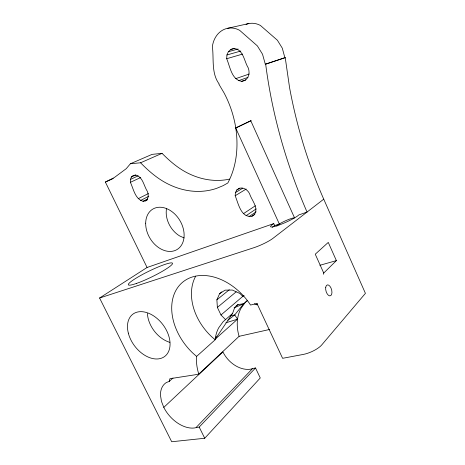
<?xml version="1.0" encoding="UTF-8"?>
<svg xmlns="http://www.w3.org/2000/svg" width="465" height="465" viewBox="0 0 465 465"><rect width="100%" height="100%" fill="white"/><g stroke="black" fill="none" stroke-linecap="round" stroke-linejoin="round"><path stroke-width="0.7" d="M272.385 227.309A15.979 2.319 -24.3 0 1 274.112 225.973L274.681 225.612L273.769 223.601L147.068 267.48L105.375 182.048L114.262 177.578L126.253 168.667L130.403 163.75L140.575 162.785C148.899 171.283 158.024 179.194 168.818 184.39A90.32 71.128 71 0 0 182.39 189.394A90.582 71.343 71 0 0 216.719 188.319L223.154 185.64L227.827 182.983C236.807 166.267 238.545 146.498 235.772 127.951A86.943 66.693 68.2 0 0 224.002 92.802L218.916 84.212L219.16 83.996C211.151 73.185 213.999 59.014 212.371 46.512A24.261 20.041 78.9 0 1 239.626 30.306L257.36 45.884L262.527 54.219L265.3 64.211L284.871 57.707L282.296 48.168L277.384 40.234L260.388 25.43A23.145 19.501 80.9 0 0 246.055 24.349M130.392 182.327L130.398 179.432L131.357 177.031L133.118 175.503L135.431 175.078C142.9 176.555 143.784 185.895 147.289 191.255C148.405 193.876 148.736 196.962 147.161 199.473L145.359 200.932L143.04 201.281C135.03 199.02 133.507 188.918 130.392 182.327L140.761 177.479M247.357 300.559L243.73 303.715L237.993 304.61L234.749 307.406L232.581 313.433L223.095 321.751L218.655 327.872A50.354 36.479 45.6 0 0 215.231 339.148L215.196 339.746L196.608 356.399L196.445 360.055A52.481 36.828 46.2 0 0 198.596 373.523L198.788 374.087L194.823 374.831L169.911 378.696L169.214 381.422L166.406 382.492A27.569 17.85 48.6 0 0 160.501 395.43L161.448 401.318L163.802 407.387A27.569 17.85 48.6 0 0 194.312 427.992L199.2 427.068L255.518 367.978L260.261 377.975L204.722 438.257L171.701 441.75L99.58 298.019L147.068 267.48M226.688 58.718L226.937 54.963L228.391 51.702L230.838 49.435L233.912 48.517C243.422 49.151 244.142 61.339 248.147 67.71C250.001 72.133 249.118 77.922 244.782 80.544L241.701 81.346C231.529 79.753 230.082 66.6 226.688 58.718L242.643 54.068M235.18 195.748L235.43 192.591L236.795 189.993L239.086 188.348C243.387 186.913 247.729 189.871 249.571 193.69C251.501 200.206 259.191 207.803 254.25 214.708L251.92 216.26C240.911 218.033 238.313 203.298 235.18 195.748L246.177 189.052M323.605 274.28L323.733 273.048L315.258 254.204L328.267 242.405L336.381 260.615L323.733 273.048M230.553 315.95L234.738 314.898L237.551 319.182L215.231 339.148L216.312 336.573M225.519 319.589L220.98 314.979L217.376 307.423L216.876 299.832L219.614 293.665L221.875 291.851M215.231 339.148L232.581 313.433M245.078 302.715L241.062 308.231A47.825 35.945 44.8 0 0 238.923 335.8L239.091 336.323L198.788 374.087M196.166 427.434L252.646 368.501L255.518 367.978M163.802 407.387L222.938 351.912A24.29 17.536 47.2 0 0 250.885 369.129L252.646 368.501M254.396 303.854L256.32 304.732L257.383 303.773M169.214 381.422L172.992 378.028M245.479 302.244L247.415 300.518M220.98 314.979L243.991 295.356M217.376 307.423L236.185 291.828M216.876 299.832L229.28 289.765M227.885 320.28L234.738 314.898L243.73 303.715L234.087 307.882M284.871 57.707L285.231 57.666L289.579 87.693A2220.398 1041.402 -25.3 0 0 323.739 199.177L272.996 238.318A15.02 2.366 -24.6 0 1 253.919 247.694L99.58 298.019M251.92 216.26L254.867 214.255M249.048 216.603L256.145 211.796M246.078 215.69L256.18 208.913M243.451 213.668L255.39 205.763M219.614 293.665L225.124 290.148L232.366 290.055L239.899 293.473L242.532 296.112L243.904 295.74M273.769 223.601L273.193 223.961A15.984 2.267 -24.3 0 0 277.059 225.746A15.984 2.267 -24.3 0 0 297.449 216.056L298.89 214.9L307.051 212.075C286.55 164.97 272.211 115.157 265.672 64.17L285.231 57.666M236.185 305.708L237.993 304.61M235.43 192.591L242.771 188.174M236.795 189.993L239.859 188.168M143.04 201.281L147.469 199.008M145.359 200.932L147.254 199.956M140.552 200.485L148.806 196.277M138.274 198.665L148.463 193.527M251.077 120.679L235.772 127.951L250.902 120.708M130.398 179.432L138.192 175.834M131.357 177.031L135.908 174.95M105.375 182.048L113.309 178.508M140.575 162.785L162.064 153.345C170.126 161.5 178.984 169.057 189.447 173.939A86.385 69.709 72.1 0 0 202.664 178.636A86.635 69.919 72.2 0 0 229.681 179.095M130.403 163.75L152.072 154.374L162.064 153.345M241.701 81.346L245.723 79.922M238.504 80.689L247.932 77.393M235.668 78.678L249.211 74.034M274.681 225.612L279.517 223.892A10.038 1.459 -24.3 0 1 293.863 217.864M225.938 322.786L237.551 319.182M226.937 54.963L240.835 51.028M319.874 265.288L336.381 260.615M228.391 51.702L238.121 49.011M230.838 49.435L234.308 48.488M227.711 28.284L248.851 23.546M239.091 336.323L269.508 329.487M265.3 64.211L265.672 64.17M256.32 304.732L257.715 304.732M184.099 237.923L179.734 235.993A22.646 17.193 59.3 0 1 166.528 208.599M215.196 339.746L211.935 336.968A50.453 37.653 49.8 0 1 195.684 276.204M196.608 356.399L193.242 353.481A52.592 38.049 50.1 0 1 182.001 282.761A52.592 38.049 50.1 0 1 249.612 303.622L250.53 305.069L256.936 303.413L282.604 358.312L303.285 354.423A14.671 4.795 -23.9 0 0 321.751 344.908L365.42 293.351L323.739 199.177M199.2 427.068L204.722 438.257M235.802 128.235L279.343 224.008L278.093 224.851A10.038 1.459 -24.3 0 0 276.902 226.164M250.78 120.766L294.607 218.004M169.853 342.356A25.482 17.641 52.9 0 1 147.417 313.462M145.679 223.194A23.576 17.385 59 0 0 174.253 250.804A23.576 17.385 59 0 0 174.764 214.022A23.576 17.385 59 0 0 145.679 223.194M128.323 333.109A26.464 17.711 53 0 0 164.151 356.841A26.464 17.711 53 0 0 153.822 316.014A26.464 17.711 53 0 0 128.323 333.109M325.733 287.248A5.661 2.883 74.6 0 0 329.65 295.88A5.661 2.883 74.6 0 0 331.004 288.027A5.661 2.883 74.6 0 0 325.733 287.248M136.355 283.476A24.581 3.197 -26 0 0 172.242 264.184A24.581 3.197 -26 0 0 142.581 274.443A24.581 3.197 -26 0 0 136.355 283.476"/></g></svg>
